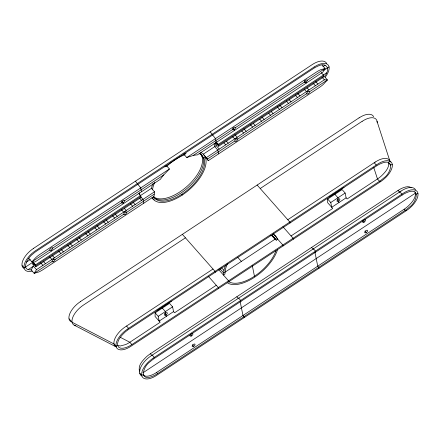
<?xml version="1.0" encoding="UTF-8"?>
<svg xmlns="http://www.w3.org/2000/svg" width="440" height="440" viewBox="0 0 440 440"><rect width="100%" height="100%" fill="white"/><g stroke="black" fill="none" stroke-linecap="round" stroke-linejoin="round"><path stroke-width="0.66" d="M216.271 285.263L174.565 312.763L173.547 311.608L172.585 306.834L169.521 303.364L155.139 312.846L155.084 316.465L160.188 322.245L129.839 342.254A17.391 8.597 -41.4 0 1 125.642 344.564L120.34 345.983L117.068 345.334M388.421 161.964C389.911 167.481 385.099 172.293 381.507 175.846A17.391 8.597 -41.4 0 1 377.476 178.965L347.127 198.974L346.11 197.819L345.147 193.045L342.084 189.574L327.707 199.056L327.646 202.675L332.75 208.456L291.043 235.956M152.531 189.788L153.005 187.143A31.933 15.785 -41.4 0 1 154.82 182.144M140.514 195.547L151.454 188.331L151.586 187.704A33.704 16.66 -41.4 0 1 153.021 183.513M151.454 188.331L154.517 191.796L154.033 196.444L42.988 269.665A17.391 8.597 -41.4 0 1 38.797 271.975L34.172 273.334L31.108 269.869C19.987 270.584 28.32 256.971 32.819 254.04A17.391 8.597 -41.4 0 1 36.85 250.927L313.247 68.668A17.391 8.597 -41.4 0 1 317.438 66.358C326.733 61.232 330.924 69.504 324.379 76.483L327.443 79.954L323.416 84.293A17.391 8.597 -41.4 0 1 319.385 87.412L208.34 160.633L205.282 157.168L203.83 158.12M31.108 269.869L33.424 266.162L32.461 261.388L35.525 264.858L35.91 266.767L141.014 197.456L140.63 195.547L138.881 193.567M154.517 191.796L36.487 269.632L34.172 273.334L52.118 261.498M28.793 258.385L31.856 261.85L34.947 261.993L160.446 179.24A25.157 12.436 -41.4 0 1 163.806 174.856L169.428 168.988L166.37 165.517L164.896 166.92M33.501 248.391L312.125 64.663A16.093 7.953 -41.4 0 1 326.684 63.525M314.166 66.979L35.541 250.701A16.093 7.953 -41.4 0 0 24.09 267.988A16.093 7.953 -41.4 0 0 32.219 271.057M26.538 262.048L30.277 259.584M322.96 66.588L325.094 65.181M169.428 168.988L39.908 254.392A17.391 8.597 -41.4 0 0 35.877 257.51L31.856 261.85L49.803 250.019M186.164 153.137L183.728 154.072L186.791 157.542L316.305 72.133A17.391 8.597 -41.4 0 1 320.502 69.828L325.127 68.469L322.064 64.999M52.679 248.122L121.545 202.719M304.304 82.198L235.439 127.622M307.18 80.305L325.127 68.469L322.812 72.171L197.313 154.93A25.157 12.436 -41.4 0 0 193.182 155.485L186.791 157.542M124.421 200.827L163.806 174.856M193.182 155.485L232.562 129.514M323.78 70.373L329.021 66.919M32.94 264.649L34.018 263.94M215.699 144.139L216.777 143.429M28.078 269.687L33.424 266.162L36.487 269.632M321.2 72.562L323.389 75.037L323.774 76.945L218.669 146.251L215.606 142.786L216.183 145.651L203.258 154.171L207.488 159.032L234.878 140.976M323.428 74.932L326.634 72.814M35.525 264.858L140.63 195.547M218.669 146.251L218.284 144.342L323.389 75.037M140.822 196.504L35.717 265.81L32.654 262.345L24.156 267.949L22.116 265.634M323.582 75.993L218.477 145.299L215.853 142.323M309.496 91.784L327.443 79.954L324.352 79.811L206.322 157.641L208.34 160.633M54.995 259.6L123.86 214.181M126.737 212.284L154.121 194.227M237.749 139.079L306.62 93.682M80.454 301.565L359.079 117.838M185.438 237.826L83.512 305.03A16.093 7.953 -41.4 0 0 72.067 322.317A16.093 7.953 -41.4 0 0 75.889 325.721M260.216 188.513L362.137 121.308M212.999 269.033L125.455 326.761A16.093 7.953 -41.4 0 0 114.004 344.041A16.093 7.953 -41.4 0 0 115.297 346.324M287.771 219.725L375.315 161.997M127.496 329.07L377.361 164.312A16.093 7.953 -41.4 0 1 392.271 164.208A16.093 7.953 -41.4 0 1 380.815 181.456M157.047 310.585L171.43 301.103M329.61 196.796L343.992 187.314M224.444 272.558L275.281 239.036L275.446 239.393M173.547 311.608L159.165 321.09L158.202 316.316L172.585 306.834M346.11 197.819L331.727 207.301L330.764 202.527L345.147 193.045M272.129 235.472L276.298 240.191L277.75 239.234L275.402 235.917A33.704 16.66 -41.4 0 0 272.811 234.377M117.546 345.367C118.795 349.784 124.641 348.304 127.688 346.874A17.391 8.597 -41.4 0 0 131.879 344.564L379.517 181.274A17.391 8.597 -41.4 0 0 383.548 178.156C391.512 173.036 395.137 157.124 380.633 163.691A17.391 8.597 -41.4 0 0 376.437 166.001L128.799 329.291A17.391 8.597 -41.4 0 0 124.768 332.409C121.264 335.814 117.15 340.104 117.546 345.367L116.105 346.313L114.064 344.003L72.127 322.273L69.064 318.808M392.211 164.252L390.77 165.198L388.729 162.888M380.826 181.495L130.961 346.258A16.093 7.953 -41.4 0 1 116.045 346.357A16.093 7.953 -41.4 0 1 127.501 329.109M139.684 371.151C137.544 365.607 142.747 360.465 146.361 356.862A17.391 8.597 -41.4 0 1 150.392 353.749L398.03 190.454A17.391 8.597 -41.4 0 1 402.226 188.144C404.965 187.033 408.491 185.801 411.191 187.649M400.994 191.076L151.129 355.839A16.093 7.953 -41.4 0 0 139.678 373.12A16.093 7.953 -41.4 0 0 141.851 376.002M153.17 358.149L403.035 193.391A16.093 7.953 -41.4 0 1 417.951 193.287A16.093 7.953 -41.4 0 1 406.494 210.535M402.111 195.08L154.479 358.369A17.391 8.597 -41.4 0 0 150.447 361.488C142.483 366.608 138.859 382.52 153.362 375.952A17.391 8.597 -41.4 0 0 157.559 373.643L405.191 210.353A17.391 8.597 -41.4 0 0 409.222 207.235C417.186 202.114 420.811 186.203 406.307 192.77A17.391 8.597 -41.4 0 0 402.111 195.08M142.774 372.911L415.426 193.122L414.882 191.796M143.22 374.445L141.785 375.392L139.744 373.082M417.885 193.331L416.449 194.277L415.426 193.122C415.822 198.385 411.708 202.675 408.205 206.08A17.391 8.597 -41.4 0 1 404.173 209.198L156.536 372.488A17.391 8.597 -41.4 0 1 152.339 374.798C149.6 375.909 146.075 377.141 143.374 375.298M406.5 210.573L156.635 375.337A16.093 7.953 -41.4 0 1 141.719 375.436A16.093 7.953 -41.4 0 1 153.175 358.188M120.115 337.216L129.839 342.254L131.879 344.564M74.245 325.182L116.188 346.913M200.629 153.906L202.384 156.03L203.374 158.757A31.933 15.785 -41.4 0 1 184.305 190.636A31.933 15.785 -41.4 0 1 153.384 196.757M322.163 77.336L324.352 79.811M315.706 81.593L317.895 84.068M313.198 83.248L315.387 85.723M304.623 80.718L305.938 82.209L306.13 83.171M374.204 162.734L376.244 165.044M399.877 191.813L401.918 194.123M398.03 190.454L399.663 192.302M307.175 88L308.924 89.98M304.227 89.161L306.416 91.636M379.517 181.274L377.476 178.965L373.709 167.338M404.173 209.198L405.191 210.353M297.77 93.418L299.959 95.898M295.262 95.073L297.451 97.548M289.24 99.831L290.989 101.811M286.291 100.986L288.481 103.466M279.835 105.248L282.024 107.723M277.327 106.898L279.516 109.379M271.304 111.656L273.053 113.636M268.796 113.311L270.545 115.291M362.918 220.528L364.232 222.013M334.895 194.315L337.959 197.786L338.245 199.215M337.315 199.639L338.63 201.124L338.921 202.56M365.035 231.028L366.35 232.518M261.899 117.073L264.088 119.548M259.826 119.224L261.575 121.204M327.707 199.056L330.764 202.527M253.369 123.481L255.118 125.466M250.421 124.641L252.61 127.116M243.964 128.898L246.147 131.379M241.89 131.049L243.639 133.029M232.881 128.035L234.196 129.525L234.388 130.482M234.993 134.811L237.182 137.291M232.485 136.466L234.674 138.947M226.463 141.224L228.212 143.204M223.955 142.874L225.704 144.859M210.205 131.874L215.496 138.611L216.266 142.428M257.153 185.048L289.817 222.035L290.01 222.992M313.451 248.804L315.491 251.114L315.684 252.071M311.603 247.445L313.236 249.293M216.095 141.867L218.284 144.342M216.183 145.651L219.247 149.116M282.986 226.831L293.09 238.266L293.282 239.223M273.301 233.569L276.892 237.639M276.848 238.222L282.854 245.014L283.151 245.9M201.79 155.81L202.813 156.965M202.097 156.684L203.121 157.845M271.992 235.84L275.138 239.404M237.683 257.252L241.28 261.327M221.678 267.861L223.927 270.402M219.934 268.757L223.526 272.828M218.504 269.451L228.547 280.825L228.63 281.853M135.427 181.181L140.718 187.919L141.488 191.736M182.375 234.355L215.039 271.343L215.232 272.3M238.673 298.111L240.713 300.421L240.906 301.378M236.825 296.752L238.458 298.606M140.404 196.399L143.028 199.375L143.798 203.192M139.843 198.341L141.592 200.321M208.659 276.645L218.312 287.573L218.504 288.53M132.946 202.103L135.135 204.584M130.438 203.759L132.627 206.234M121.864 201.24L123.178 202.73L123.371 203.687M124.416 208.516L126.165 210.496M121.468 209.671L123.657 212.152M115.011 213.934L117.2 216.409M112.503 215.584L114.686 218.064M106.04 219.846L108.229 222.321M103.532 221.502L105.721 223.977M97.075 225.759L99.259 228.234M190.355 334.318L191.664 335.803M95.002 227.909L96.751 229.889M162.333 308.105L165.391 311.575L165.682 313.005M164.753 313.429L166.067 314.914L166.353 316.349M192.472 344.817L193.781 346.308M88.105 231.671L90.293 234.146M85.597 233.327L87.786 235.802M155.139 312.846L158.202 316.316M79.139 237.584L81.323 240.064M76.632 239.239L78.815 241.714M70.169 243.496L72.358 245.977M67.661 245.152L69.85 247.632M61.204 249.414L63.388 251.889M126.566 326.024L128.607 328.339M152.24 355.102L154.286 357.418M150.392 353.743L152.026 355.597M58.696 251.064L60.88 253.545M156.536 372.488L157.559 373.643M52.234 255.327L54.423 257.802M49.726 256.982L51.915 259.457M43.269 261.239L45.452 263.714M139.139 369.82L139.953 370.744M40.761 262.895L42.944 265.37M32.846 263.296L35.91 266.767M276.298 240.191L274.12 237.132A31.933 15.785 -41.4 0 0 270.704 235.345M376.992 121.248L390.17 161.942M307.67 90.811L307.868 91.779M318.956 268.301L318.764 267.344L317.741 266.189L314.919 252.186M235.928 138.116L236.121 139.073M252.28 265.485L254.447 276.238A31.933 15.785 -41.4 0 1 228.987 281.782M218.576 153.885L217.806 150.068L214.748 146.597L214.104 143.413M244.178 317.609L243.986 316.652L242.963 315.497L240.141 301.493M181.979 194.167L182.171 195.118M139.326 192.726L139.838 195.272M124.911 211.321L125.103 212.278M51.431 250.025L51.629 250.993M53.169 258.632L53.361 259.595M401 191.114A16.093 7.953 -41.4 0 1 415.547 189.937M375.326 162.036A16.093 7.953 -41.4 0 1 390.231 161.898M377.152 122.419A16.093 7.953 -41.4 0 0 377.053 121.209A16.093 7.953 -41.4 0 0 362.148 121.341M359.084 117.876A16.093 7.953 -41.4 0 1 373.632 116.699M277.624 249.348A33.704 16.66 -41.4 0 1 255.233 276.793A33.704 16.66 -41.4 0 1 227.766 283.047M225.489 265.584A33.704 16.66 -41.4 0 0 224.054 269.775L223.443 275.044L224.889 274.093L225.473 269.214A31.933 15.785 -41.4 0 1 227.535 263.697M275.902 250.844A31.933 15.785 -41.4 0 1 254.447 276.238M71.17 321.728A16.093 7.953 -41.4 0 1 69.003 318.852A16.093 7.953 -41.4 0 1 80.46 301.604M152.834 198.396A33.704 16.66 -41.4 0 1 152.048 197.802M200.574 153.736A31.933 15.785 -41.4 0 1 201.361 154.875L202.356 157.603A31.933 15.785 -41.4 0 1 184.377 188.628A31.933 15.785 -41.4 0 1 153.335 196.587M154.275 199.821A33.704 16.66 -41.4 0 1 152.048 197.923M152.24 197.874A33.704 16.66 -41.4 0 0 184.536 193.479A33.704 16.66 -41.4 0 0 205.838 158.961L204.787 156.09L202.934 153.846A33.704 16.66 -41.4 0 0 200.827 152.515M153.621 196.774A31.933 15.785 -41.4 0 0 185.328 191.791A31.933 15.785 -41.4 0 0 203.995 158.477L201.652 155.062A31.933 15.785 -41.4 0 0 199.199 153.604M166.403 166.672A31.933 15.785 -41.4 0 1 185.218 154.572M325.259 77.121A16.093 7.953 -41.4 0 0 329.082 66.88A16.093 7.953 -41.4 0 0 314.177 67.012M23.76 268.279A16.093 7.953 -41.4 0 1 22.05 265.678A16.093 7.953 -41.4 0 1 33.506 248.43M363.853 222.228A1.777 0.875 -41.4 0 0 365.376 219.896A1.777 0.875 -41.4 0 0 362.885 221.056A1.777 0.875 -41.4 0 0 363.853 222.228M365.97 232.727A1.777 0.875 -41.4 0 0 367.493 230.401A1.777 0.875 -41.4 0 0 365.002 231.556A1.777 0.875 -41.4 0 0 365.97 232.727M193.402 346.517A1.777 0.875 -41.4 0 0 194.931 344.19A1.777 0.875 -41.4 0 0 192.44 345.345A1.777 0.875 -41.4 0 0 193.402 346.517M191.285 336.017A1.777 0.875 -41.4 0 0 192.814 333.685A1.777 0.875 -41.4 0 0 190.322 334.846A1.777 0.875 -41.4 0 0 191.285 336.017M165.688 315.128A1.777 0.875 -41.4 0 0 167.211 312.796A1.777 0.875 -41.4 0 0 164.72 313.957A1.777 0.875 -41.4 0 0 165.688 315.128M338.25 201.339A1.777 0.875 -41.4 0 0 339.779 199.007A1.777 0.875 -41.4 0 0 337.282 200.167A1.777 0.875 -41.4 0 0 338.25 201.339M53.367 261.718A1.777 0.875 -41.4 0 0 54.896 259.386A1.777 0.875 -41.4 0 0 52.404 260.546A1.777 0.875 -41.4 0 0 53.367 261.718M51.056 250.239A1.777 0.875 -41.4 0 0 52.58 247.907A1.777 0.875 -41.4 0 0 50.089 249.068A1.777 0.875 -41.4 0 0 51.056 250.239M122.799 202.939A1.777 0.875 -41.4 0 0 124.322 200.607A1.777 0.875 -41.4 0 0 121.831 201.768A1.777 0.875 -41.4 0 0 122.799 202.939M125.109 214.401A1.777 0.875 -41.4 0 0 126.638 212.069A1.777 0.875 -41.4 0 0 124.141 213.23A1.777 0.875 -41.4 0 0 125.109 214.401M233.816 129.734A1.777 0.875 -41.4 0 0 235.34 127.408A1.777 0.875 -41.4 0 0 232.848 128.562A1.777 0.875 -41.4 0 0 233.816 129.734M236.126 141.196A1.777 0.875 -41.4 0 0 237.655 138.864A1.777 0.875 -41.4 0 0 235.158 140.025A1.777 0.875 -41.4 0 0 236.126 141.196M307.874 93.896A1.777 0.875 -41.4 0 0 309.397 91.57A1.777 0.875 -41.4 0 0 306.906 92.725A1.777 0.875 -41.4 0 0 307.874 93.896M305.558 82.418A1.777 0.875 -41.4 0 0 307.082 80.086A1.777 0.875 -41.4 0 0 304.59 81.246A1.777 0.875 -41.4 0 0 305.558 82.418"/></g></svg>
